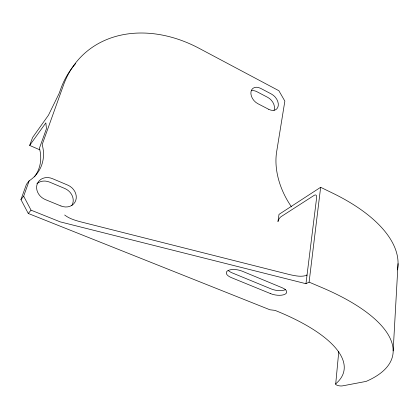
<?xml version="1.0" encoding="UTF-8"?>
<svg xmlns="http://www.w3.org/2000/svg" width="419" height="419" viewBox="0 0 419 419"><rect width="100%" height="100%" fill="white"/><g stroke="black" fill="none" stroke-linecap="round" stroke-linejoin="round"><path stroke-width="0.63" d="M393.163 350.886L398.05 263.63M397.406 269.894A161.352 74.404 10.2 0 0 332.66 193.138L320.65 187.298L279.007 214.381L277.959 221.593A4.724 2.032 -65.6 0 1 281.002 216.707L314.213 195.322A5.007 2.278 -64.3 0 1 316.638 197.648L305.964 283.705L60.247 221.876L31.048 210.17L23.663 196.181L29.173 180.819A44.613 37.029 26.9 0 0 42.172 144.565L63.531 84.999A123.207 95.851 45.7 0 1 199.13 48.326L278.876 90.719L284.852 101.12L276.65 151.767A65.369 45.76 56.3 0 0 291.493 206.85M335.692 384.139L338.772 351.583M305.964 283.705L309.096 282.128L320.65 187.298M309.096 282.128L322.111 287.659A171.9 63.238 10.2 0 1 366.117 381.405L342.595 385.857A4.148 1.346 7.3 0 1 337.557 385.422A4.148 1.346 7.3 0 1 335.907 383.657A154.433 53.182 10.9 0 0 275.016 310.379L269.925 309.777L28.262 213.46L20.95 199.585L26.444 184.318L29.173 180.819M39.847 149.845L29.665 145.424L32.572 137.537L48.457 115.199L59.163 93.374L60.734 89.006A122.259 95.59 45.6 0 1 75.687 63.568M29.665 145.424L45.844 122.867L46.457 128.691L39.412 148.268A44.225 36.841 26.5 0 1 34.416 176.886M20.95 199.585L23.663 196.181M28.262 213.46L31.048 210.17M305.833 275.524L306.263 275.299M305.372 275.702C300.224 276.996 294.829 275.712 289.759 274.639L79.987 221.667C74.634 220.179 69.077 218.529 64.667 215.01M306.891 275.293L306.462 275.163L306.938 274.995M285.585 289.581A10.396 4.426 8.7 0 1 271.402 289.016L232.231 272.905A10.627 4.64 10.1 0 1 228.161 270.323M71.832 205.519A12.502 10.789 35.7 0 0 64.756 188.471L49.615 182.118A12.67 10.91 33.1 0 0 36.882 183.789M274.073 110.365A9.784 6.887 49.9 0 0 267.699 97.355L256.978 91.74A9.857 6.966 49.1 0 0 251.384 90.75M60.933 205.975L45.32 199.58A12.78 10.962 33.5 0 1 37.144 184.208A12.78 10.962 33.5 0 1 52.495 178.667L67.742 185.104A12.612 10.842 36.1 0 1 75.802 200.303A12.612 10.842 36.1 0 1 60.933 205.975M270.705 293.677L231.377 277.619A10.664 4.604 10.1 0 1 227.774 270.69A10.664 4.604 10.1 0 1 242.287 271.213L282.176 287.753A10.433 4.384 8.7 0 1 284.999 294.238A10.433 4.384 8.7 0 1 270.705 293.677M268.794 109.349L257.858 103.692A9.925 6.971 49.1 0 1 250.991 91.709A9.925 6.971 49.1 0 1 260.691 88.383L271.46 94.06A9.852 6.893 49.9 0 1 278.226 105.934A9.852 6.893 49.9 0 1 268.794 109.349"/></g></svg>
